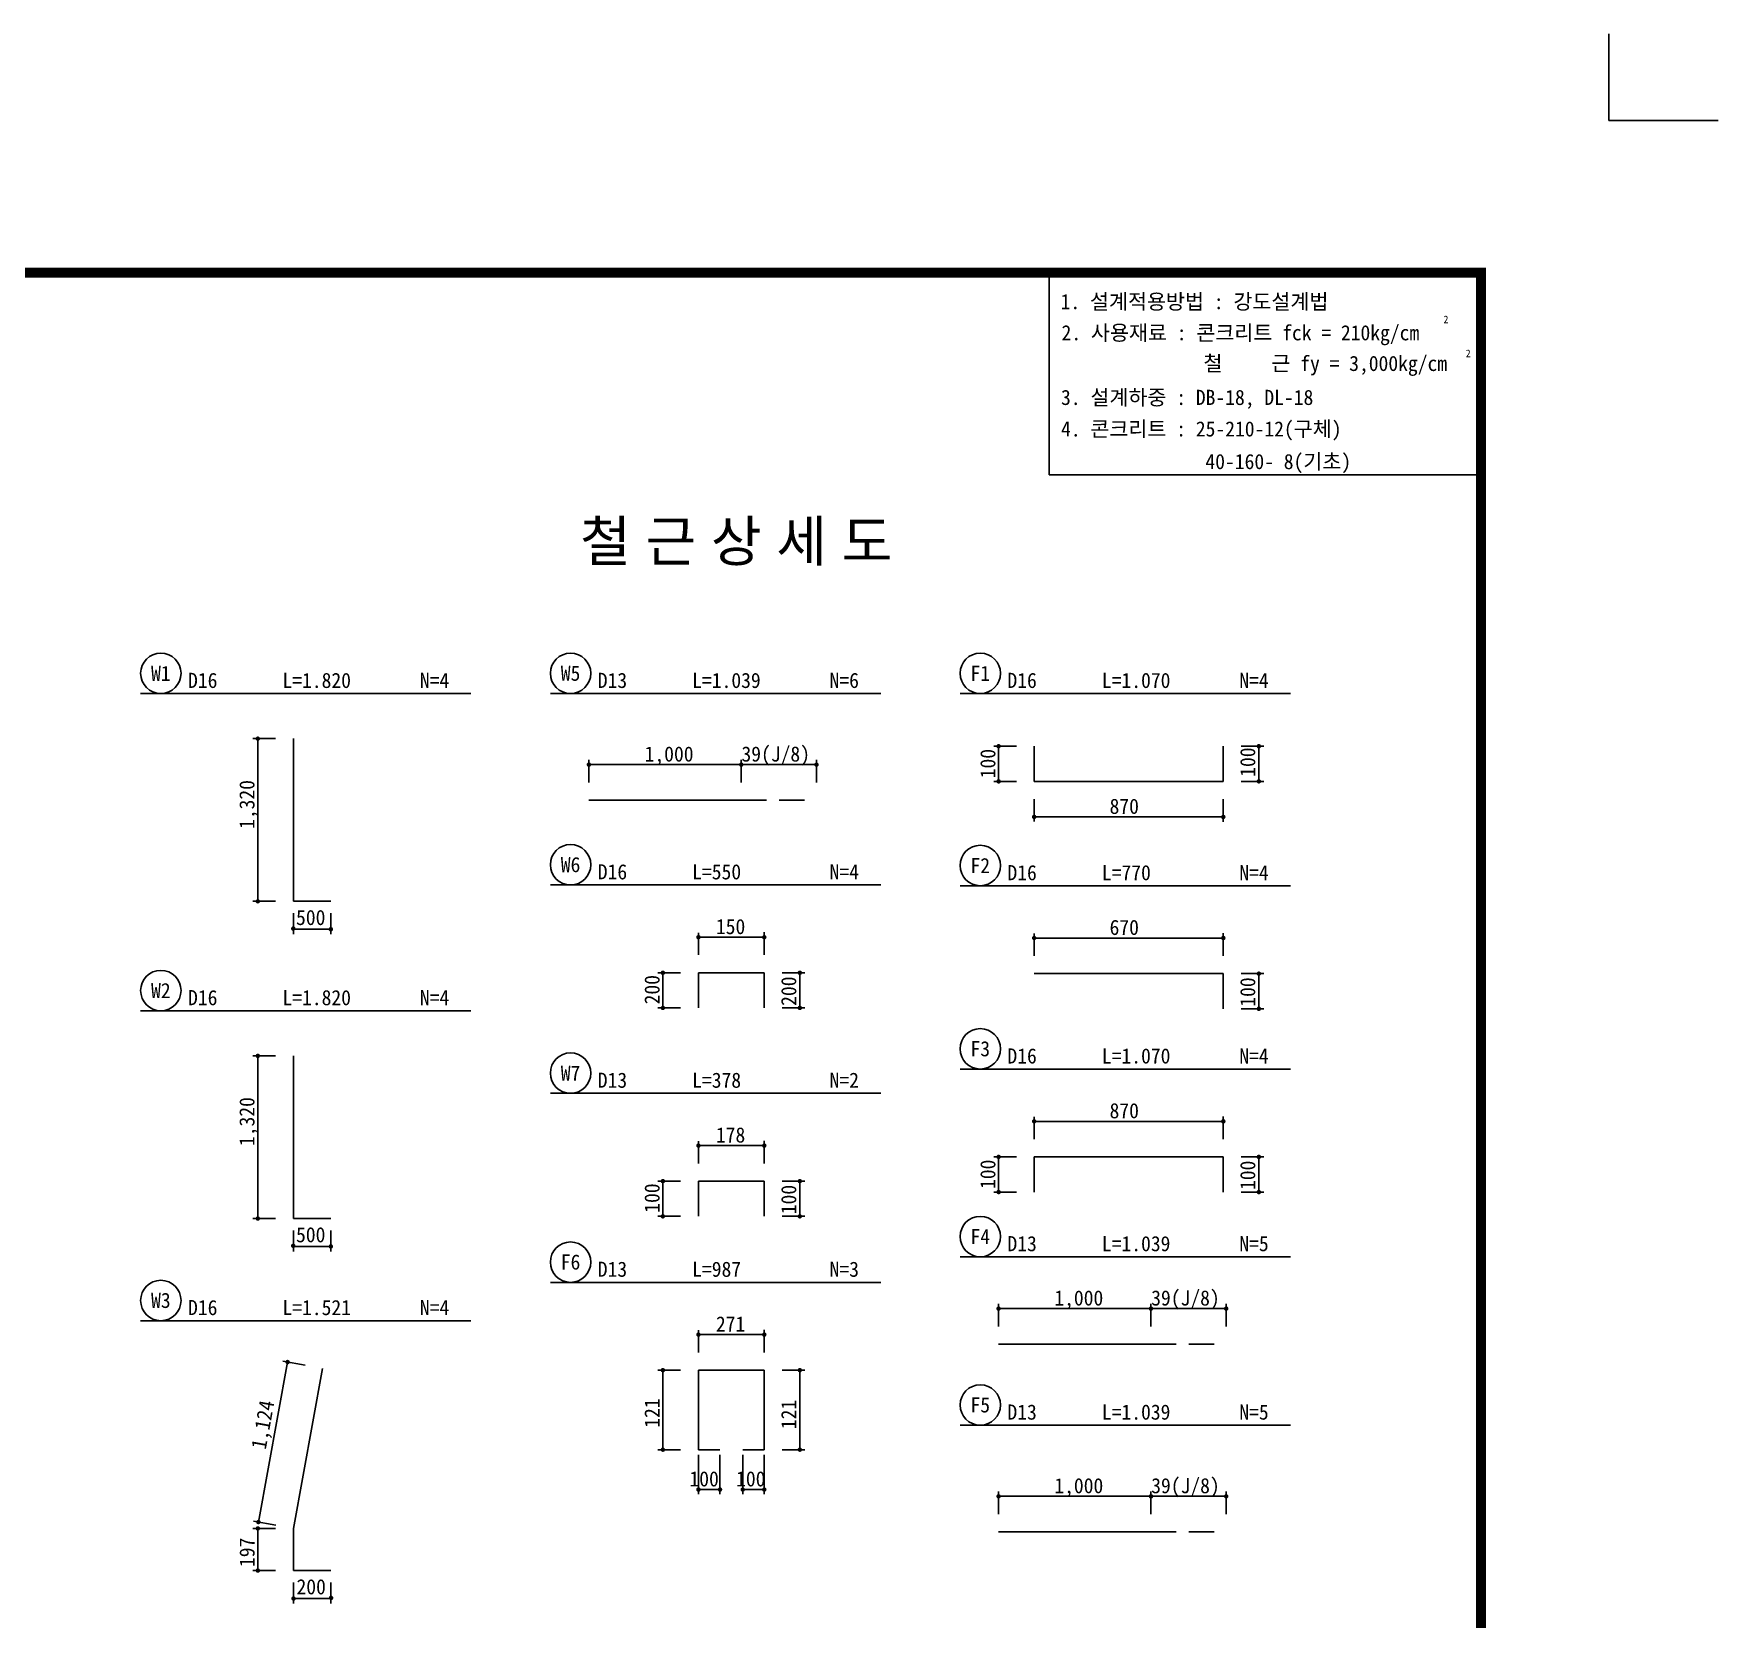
# Model space of a CAD drawing. Header units: millimetres. Extents: x 381 to 2337, y -50 to 586.
# Drawn here: x 2003.9 to 2337.4, y 272.3 to 586.1 of the extents above; entities that cross this region are included whole.
import ezdxf
from ezdxf.enums import TextEntityAlignment as Align

# ---------------------------------------------------------------- set-up
doc = ezdxf.new("R2010")
doc.units = ezdxf.units.MM
doc.header["$LTSCALE"] = 10
doc.linetypes.add('DASHED', pattern=[0.75, 0.5, -0.25])
for name, color, linetype in [('box', 7, 'Continuous'), ('t03', 7, 'Continuous'), ('t08', 7, 'Continuous'), ('T25', 7, 'Continuous'), ('text box-외곽', 3, 'Continuous'), ('철근', 6, 'Continuous'), ('철근지시선', 1, 'Continuous'), ('치수선', 1, 'Continuous')]:
    doc.layers.add(name, color=color, linetype=linetype)
doc.styles.add('HY헤드라인M', font='H2HDRM.TTF')
doc.styles.add('돋움체', font='DotumChe.ttf')

msp = doc.modelspace()

# ---------------------------------------------------------------- linework, layer by layer
for p, q in [((2315.77, 586.13), (2315.77, 568.92)), ((2315.77, 568.92), (2337.43, 568.92)), ((1557.28, 538.84), (2238.69, 538.84))]:
    msp.add_line(p, q)
at = {"layer": 'box', "const_width": 2.02}
msp.add_lwpolyline([(1505.52, -6.36), (2290.45, -6.36), (2290.45, 538.84), (1505.52, 538.84)], close=True, dxfattribs=at)
at = {"layer": 'text box-외곽'}
for p, q in [((2204.96, 498.84), (2204.96, 538.84)), ((2204.96, 538.84), (2290.45, 538.84)), ((2290.45, 538.84), (2290.45, 498.84)), ((2290.45, 498.84), (2204.96, 498.84))]:
    msp.add_line(p, q, dxfattribs=at)
at = {"layer": '철근'}
for p, q in [((2055.28, 414.39), (2055.28, 446.59)), ((2201.96, 445.09), (2201.96, 438.13)), ((2239.41, 445.09), (2239.41, 438.13)), ((2201.96, 438.13), (2239.41, 438.13)), ((2113.79, 434.39), (2143.96, 434.39)), ((2055.28, 414.39), (2062.7, 414.39)), ((2135.48, 400.24), (2148.52, 400.24)), ((2135.48, 393.28), (2135.48, 400.24)), ((2148.52, 393.28), (2148.52, 400.24)), ((2201.96, 400.07), (2239.41, 400.07)), ((2239.41, 393.11), (2239.41, 400.07)), ((2055.28, 351.59), (2055.28, 383.79)), ((2201.96, 363.79), (2239.41, 363.79)), ((2201.96, 356.83), (2201.96, 363.79)), ((2239.41, 356.83), (2239.41, 363.79)), ((2135.48, 358.99), (2148.52, 358.99)), ((2135.48, 352.03), (2135.48, 358.99)), ((2148.52, 352.03), (2148.52, 358.99)), ((2055.28, 351.59), (2062.7, 351.59)), ((2194.91, 326.71), (2225.09, 326.71)), ((2055.28, 290.24), (2061.06, 321.92)), ((2135.48, 305.83), (2135.48, 321.57)), ((2135.48, 321.57), (2148.52, 321.57)), ((2148.52, 305.83), (2148.52, 321.57)), ((2135.48, 305.83), (2139.75, 305.83)), ((2144.25, 305.83), (2148.52, 305.83)), ((2055.28, 290.24), (2055.28, 281.9)), ((2194.91, 289.56), (2225.09, 289.56)), ((2062.7, 281.9), (2055.28, 281.9))]:
    msp.add_line(p, q, dxfattribs=at)
at = {"layer": '철근', "linetype": 'DASHED'}
for p, q in [((2143.96, 434.39), (2158.85, 434.39)), ((2225.09, 326.71), (2239.98, 326.71)), ((2225.09, 289.56), (2239.98, 289.56))]:
    msp.add_line(p, q, dxfattribs=at)
at = {"layer": '철근지시선', "linetype": 'Continuous'}
for p, q in [((2025.03, 455.52), (2090.44, 455.52)), ((2106.16, 455.52), (2171.57, 455.52)), ((2187.29, 455.52), (2252.7, 455.52)), ((2106.16, 417.63), (2171.57, 417.63)), ((2187.29, 417.47), (2252.7, 417.47)), ((2025.03, 392.72), (2090.44, 392.72)), ((2187.29, 381.18), (2252.7, 381.18)), ((2106.16, 376.38), (2171.57, 376.38)), ((2187.29, 344.02), (2252.7, 344.02)), ((2106.16, 338.96), (2171.57, 338.96)), ((2025.03, 331.37), (2090.44, 331.37)), ((2187.29, 310.68), (2252.7, 310.68))]:
    msp.add_line(p, q, dxfattribs=at)
for centre in [(2029.03, 459.52), (2110.16, 459.52), (2191.29, 459.52), (2110.16, 421.63), (2191.29, 421.47), (2029.03, 396.72), (2191.29, 385.18), (2110.16, 380.38), (2191.29, 348.02), (2110.16, 342.96), (2029.03, 335.37), (2191.29, 314.68)]:
    msp.add_circle(centre, 4, dxfattribs=at)
at = {"layer": '치수선'}
for p, q in [((2047.27, 446.59), (2051.76, 446.59)), ((2048.24, 414.39), (2048.24, 446.59)), ((2198.44, 445.09), (2193.95, 445.09)), ((2194.92, 445.09), (2194.92, 438.13)), ((2242.93, 445.09), (2247.42, 445.09)), ((2246.45, 445.09), (2246.45, 438.13)), ((2113.79, 437.92), (2113.79, 442.4)), ((2113.79, 441.44), (2143.96, 441.44)), ((2143.96, 437.92), (2143.96, 442.4)), ((2158.85, 441.44), (2143.96, 441.44)), ((2158.85, 437.92), (2158.85, 442.4)), ((2198.44, 438.13), (2193.95, 438.13)), ((2242.93, 438.13), (2247.42, 438.13)), ((2201.96, 434.61), (2201.96, 430.21)), ((2239.41, 434.61), (2239.41, 430.12)), ((2201.96, 431.09), (2239.41, 431.09)), ((2047.27, 414.39), (2051.76, 414.39)), ((2055.28, 412.04), (2055.28, 407.88)), ((2062.7, 412.04), (2062.7, 407.88)), ((2055.28, 408.88), (2062.47, 408.88)), ((2135.48, 403.76), (2135.48, 408.16)), ((2135.48, 407.28), (2148.52, 407.28)), ((2148.52, 403.76), (2148.52, 408.25)), ((2201.96, 403.59), (2201.96, 408)), ((2201.96, 407.12), (2239.41, 407.12)), ((2239.41, 403.59), (2239.41, 408.08)), ((2131.96, 400.24), (2127.47, 400.24)), ((2128.44, 393.28), (2128.44, 400.24)), ((2152.04, 400.24), (2156.53, 400.24)), ((2155.56, 393.28), (2155.56, 400.24)), ((2242.93, 400.07), (2247.42, 400.07)), ((2246.45, 393.11), (2246.45, 400.07)), ((2131.96, 393.28), (2127.47, 393.28)), ((2152.04, 393.28), (2156.53, 393.28)), ((2242.93, 393.11), (2247.42, 393.11)), ((2047.27, 383.79), (2051.76, 383.79)), ((2048.24, 351.59), (2048.24, 383.79)), ((2201.96, 367.31), (2201.96, 371.71)), ((2201.96, 370.83), (2239.41, 370.83)), ((2239.41, 367.31), (2239.41, 371.8)), ((2148.52, 362.51), (2148.52, 367)), ((2135.48, 362.51), (2135.48, 366.91)), ((2135.48, 366.03), (2148.52, 366.03)), ((2198.44, 363.79), (2193.95, 363.79)), ((2194.92, 363.79), (2194.92, 356.83)), ((2242.93, 363.79), (2247.42, 363.79)), ((2246.45, 356.83), (2246.45, 363.79)), ((2131.96, 358.99), (2127.47, 358.99)), ((2128.44, 352.03), (2128.44, 358.99)), ((2152.04, 358.99), (2156.53, 358.99)), ((2155.56, 352.03), (2155.56, 358.99)), ((2198.44, 356.83), (2193.95, 356.83)), ((2242.93, 356.83), (2247.42, 356.83)), ((2047.27, 351.59), (2051.76, 351.59)), ((2131.96, 352.03), (2127.47, 352.03)), ((2152.04, 352.03), (2156.53, 352.03)), ((2055.28, 349.24), (2055.28, 345.08)), ((2062.7, 349.24), (2062.7, 345.08)), ((2055.28, 346.08), (2062.47, 346.08)), ((2194.91, 330.23), (2194.91, 334.72)), ((2194.91, 333.76), (2225.09, 333.76)), ((2225.09, 330.23), (2225.09, 334.72)), ((2239.98, 333.76), (2225.09, 333.76)), ((2239.98, 330.23), (2239.98, 334.72)), ((2135.48, 325.09), (2135.48, 329.49)), ((2135.48, 328.61), (2148.52, 328.61)), ((2148.52, 325.09), (2148.52, 329.58)), ((2048.35, 291.51), (2054.13, 323.18)), ((2053.18, 323.35), (2057.6, 322.55)), ((2131.96, 321.57), (2127.47, 321.57)), ((2128.44, 305.83), (2128.44, 321.57)), ((2152.04, 321.57), (2156.53, 321.57)), ((2155.56, 305.83), (2155.56, 321.57)), ((2131.96, 305.83), (2127.47, 305.83)), ((2135.48, 304.84), (2135.48, 297.06)), ((2139.75, 304.84), (2139.75, 297.06)), ((2144.25, 304.84), (2144.25, 297.06)), ((2148.52, 304.84), (2148.52, 297.06)), ((2152.04, 305.83), (2156.53, 305.83)), ((2135.48, 297.94), (2139.75, 297.94)), ((2144.25, 297.94), (2148.52, 297.94)), ((2194.91, 293.08), (2194.91, 297.57)), ((2225.09, 293.08), (2225.09, 297.57)), ((2239.98, 293.08), (2239.98, 297.57)), ((2194.91, 296.6), (2225.09, 296.6)), ((2239.98, 296.6), (2225.09, 296.6)), ((2051.76, 290.24), (2047.27, 290.24)), ((2047.4, 291.68), (2051.81, 290.88)), ((2048.24, 281.9), (2048.24, 290.24)), ((2051.76, 281.9), (2047.27, 281.9)), ((2055.28, 279.55), (2055.28, 275.39)), ((2062.7, 279.55), (2062.7, 275.39)), ((2062.7, 276.39), (2055.52, 276.39))]:
    msp.add_line(p, q, dxfattribs=at)
at = {"layer": '치수선', "const_width": 0.44}
for points in [[(2048.02, 446.63, 1), (2048.45, 446.55, 1)], [(2194.7, 445.09, -1), (2195.14, 445.09, -1)], [(2246.23, 445.09, -1), (2246.67, 445.09, -1)], [(2113.57, 441.44, 1), (2114.01, 441.44, 1)], [(2143.74, 441.44, 1), (2144.18, 441.44, 1)], [(2158.63, 441.44, 1), (2159.07, 441.44, 1)], [(2194.7, 438.13, -1), (2195.14, 438.13, -1)], [(2246.23, 438.13, -1), (2246.67, 438.13, -1)], [(2201.74, 431.09, -1), (2202.18, 431.09, -1)], [(2239.19, 431.09, -1), (2239.63, 431.09, -1)], [(2048.02, 414.43, 1), (2048.45, 414.35, 1)], [(2055.03, 408.99, 1), (2055.47, 408.99, 1)], [(2062.47, 408.86, 1), (2062.91, 408.86, 1)], [(2135.26, 407.28, 1), (2135.7, 407.28, 1)], [(2148.3, 407.28, 1), (2148.74, 407.28, 1)], [(2201.74, 407.12, 1), (2202.18, 407.12, 1)], [(2239.19, 407.12, 1), (2239.63, 407.12, 1)], [(2128.22, 400.24, 1), (2128.66, 400.24, 1)], [(2155.34, 400.24, 1), (2155.78, 400.24, 1)], [(2246.23, 400.07, 1), (2246.67, 400.07, 1)], [(2128.22, 393.28, 1), (2128.66, 393.28, 1)], [(2155.34, 393.28, 1), (2155.78, 393.28, 1)], [(2246.23, 393.11, 1), (2246.67, 393.11, 1)], [(2048.02, 383.83, 1), (2048.45, 383.75, 1)], [(2201.74, 370.83, 1), (2202.18, 370.83, 1)], [(2239.19, 370.83, 1), (2239.63, 370.83, 1)], [(2135.26, 366.03, 1), (2135.7, 366.03, 1)], [(2148.3, 366.03, 1), (2148.74, 366.03, 1)], [(2194.7, 363.79, -1), (2195.14, 363.79, -1)], [(2246.23, 363.79, 1), (2246.67, 363.79, 1)], [(2128.22, 358.99, 1), (2128.66, 358.99, 1)], [(2155.34, 358.99, 1), (2155.78, 358.99, 1)], [(2194.7, 356.83, -1), (2195.14, 356.83, -1)], [(2246.23, 356.83, 1), (2246.67, 356.83, 1)], [(2048.02, 351.63, 1), (2048.45, 351.55, 1)], [(2128.22, 352.03, 1), (2128.66, 352.03, 1)], [(2155.34, 352.03, 1), (2155.78, 352.03, 1)], [(2055.03, 346.19, 1), (2055.47, 346.19, 1)], [(2062.47, 346.06, 1), (2062.91, 346.06, 1)], [(2194.69, 333.76, 1), (2195.13, 333.76, 1)], [(2224.87, 333.76, 1), (2225.31, 333.76, 1)], [(2239.76, 333.76, 1), (2240.2, 333.76, 1)], [(2135.26, 328.61, 1), (2135.7, 328.61, 1)], [(2148.3, 328.61, 1), (2148.74, 328.61, 1)], [(2053.92, 323.26, 1), (2054.34, 323.1, 1)], [(2128.22, 321.57, 1), (2128.66, 321.57, 1)], [(2155.34, 321.57, 1), (2155.78, 321.57, 1)], [(2128.22, 305.83, 1), (2128.66, 305.83, 1)], [(2155.34, 305.83, 1), (2155.78, 305.83, 1)], [(2135.26, 297.94, -1), (2135.7, 297.94, -1)], [(2139.53, 297.94, -1), (2139.97, 297.94, -1)], [(2144.03, 297.94, -1), (2144.47, 297.94, -1)], [(2144.03, 297.94, -1), (2144.47, 297.94, -1)], [(2148.3, 297.94, -1), (2148.74, 297.94, -1)], [(2194.69, 296.6, 1), (2195.13, 296.6, 1)], [(2224.87, 296.6, 1), (2225.31, 296.6, 1)], [(2239.76, 296.6, 1), (2240.2, 296.6, 1)], [(2048.02, 290.24, 1), (2048.46, 290.24, 1)], [(2048.14, 291.59, 1), (2048.56, 291.43, 1)], [(2048.02, 281.9, 1), (2048.46, 281.9, 1)], [(2062.96, 276.49, -1), (2062.52, 276.49, -1)], [(2055.52, 276.37, -1), (2055.08, 276.37, -1)]]:
    msp.add_lwpolyline(points, format="xyb", close=True, dxfattribs=at)

# ---------------------------------------------------------------- texts
at = {"layer": 't03', "style": '돋움체'}
for s, height, p in [('1. 설계적용방법 : 강도설계법', 3, (2207.19, 531.6)), ('2. 사용재료 : 콘크리트 fck = 210kg/cm', 3, (2207.38, 525.44)), ('2', 1.5, (2283.01, 528.83)), ('       철     근 fy = 3,000kg/cm', 3, (2221.91, 519.37)), ('2', 1.5, (2287.42, 522.1)), ('3. 설계하중 : DB-18, DL-18', 3, (2207.28, 512.64)), ('4. 콘크리트 : 25-210-12(구체)', 3, (2207.28, 506.4)), ('40-160- 8(기초)', 3, (2235.87, 499.94)), ('1,000', 3, (2124.82, 442.05)), ('39(J/8)', 3, (2144, 442.05)), ('870', 3, (2216.89, 431.7)), ('500', 3, (2055.8, 409.69)), ('150', 3, (2138.94, 407.89)), ('670', 3, (2216.89, 407.73)), ('870', 3, (2216.89, 371.44)), ('178', 3, (2138.94, 366.64)), ('500', 3, (2055.8, 346.89)), ('1,000', 3, (2205.95, 334.37)), ('39(J/8)', 3, (2225.13, 334.37)), ('271', 3, (2138.94, 329.22)), ('100', 3, (2133.7, 298.56)), ('100', 3, (2142.94, 298.56)), ('39(J/8)', 3, (2225.13, 297.21)), ('1,000', 3, (2205.95, 297.21)), ('200', 3, (2055.89, 277.2))]:
    msp.add_text(s, height=height, dxfattribs=at).set_placement(p)
for s, rotation, p in [('100', 90, (2194.28, 438.74)), ('100', 90, (2245.74, 439.03)), ('1,320', 90, (2047.57, 428.7)), ('200', 90, (2127.79, 393.98)), ('200', 90, (2154.85, 393.69)), ('100', 90, (2245.74, 393.52)), ('1,320', 90, (2047.57, 365.93)), ('100', 90, (2194.28, 357.44)), ('100', 90, (2245.74, 357.24)), ('100', 90, (2127.79, 352.73)), ('100', 90, (2154.85, 352.44)), ('1,124', 79.6567, (2049.8, 305.74)), ('121', 90, (2127.79, 310.18)), ('121', 90, (2154.85, 309.89)), ('197', 90, (2047.59, 282.6))]:
    msp.add_text(s, height=3, rotation=rotation, dxfattribs=at).set_placement(p)
at = {"layer": 't08', "style": 'HY헤드라인M'}
msp.add_text('철 근 상 세 도', height=8, dxfattribs=at).set_placement((2142.97, 485.79), align=Align.MIDDLE)
at = {"layer": 'T25', "linetype": 'Continuous', "style": '돋움체'}
for s, p in [('W1', (2029.03, 459.52)), ('W5', (2110.16, 459.52)), ('F1', (2191.29, 459.52)), ('W6', (2110.16, 421.63)), ('F2', (2191.29, 421.47)), ('W2', (2029.03, 396.72)), ('F3', (2191.29, 385.18)), ('W7', (2110.16, 380.38)), ('F4', (2191.29, 348.02)), ('F6', (2110.16, 342.96)), ('W3', (2029.03, 335.37)), ('F5', (2191.29, 314.68))]:
    msp.add_text(s, height=3, dxfattribs=at).set_placement(p, align=Align.MIDDLE)
at = {"layer": 'T25', "style": '돋움체'}
for s, p in [('D16', (2034.42, 456.62)), ('L=1.820', (2053.11, 456.62)), ('N=4', (2080.32, 456.62)), ('D13', (2115.55, 456.62)), ('L=1.039', (2134.24, 456.62)), ('N=6', (2161.45, 456.62)), ('D16', (2196.67, 456.62)), ('L=1.070', (2215.37, 456.62)), ('N=4', (2242.58, 456.62)), ('D16', (2115.55, 418.73)), ('L=550', (2134.24, 418.73)), ('N=4', (2161.45, 418.73)), ('D16', (2196.67, 418.56)), ('L=770', (2215.37, 418.56)), ('N=4', (2242.58, 418.56)), ('D16', (2034.42, 393.82)), ('L=1.820', (2053.11, 393.82)), ('N=4', (2080.32, 393.82)), ('D16', (2196.67, 382.28)), ('L=1.070', (2215.37, 382.28)), ('N=4', (2242.58, 382.28)), ('D13', (2115.55, 377.48)), ('L=378', (2134.24, 377.48)), ('N=2', (2161.45, 377.48)), ('D13', (2196.67, 345.12)), ('L=1.039', (2215.37, 345.12)), ('N=5', (2242.58, 345.12)), ('D13', (2115.55, 340.06)), ('L=987', (2134.24, 340.06)), ('N=3', (2161.45, 340.06)), ('D16', (2034.42, 332.47)), ('L=1.521', (2053.11, 332.47)), ('N=4', (2080.32, 332.47)), ('D13', (2196.67, 311.78)), ('L=1.039', (2215.37, 311.78)), ('N=5', (2242.58, 311.78))]:
    msp.add_text(s, height=3, dxfattribs=at).set_placement(p)

doc.saveas('drawing.dxf')
